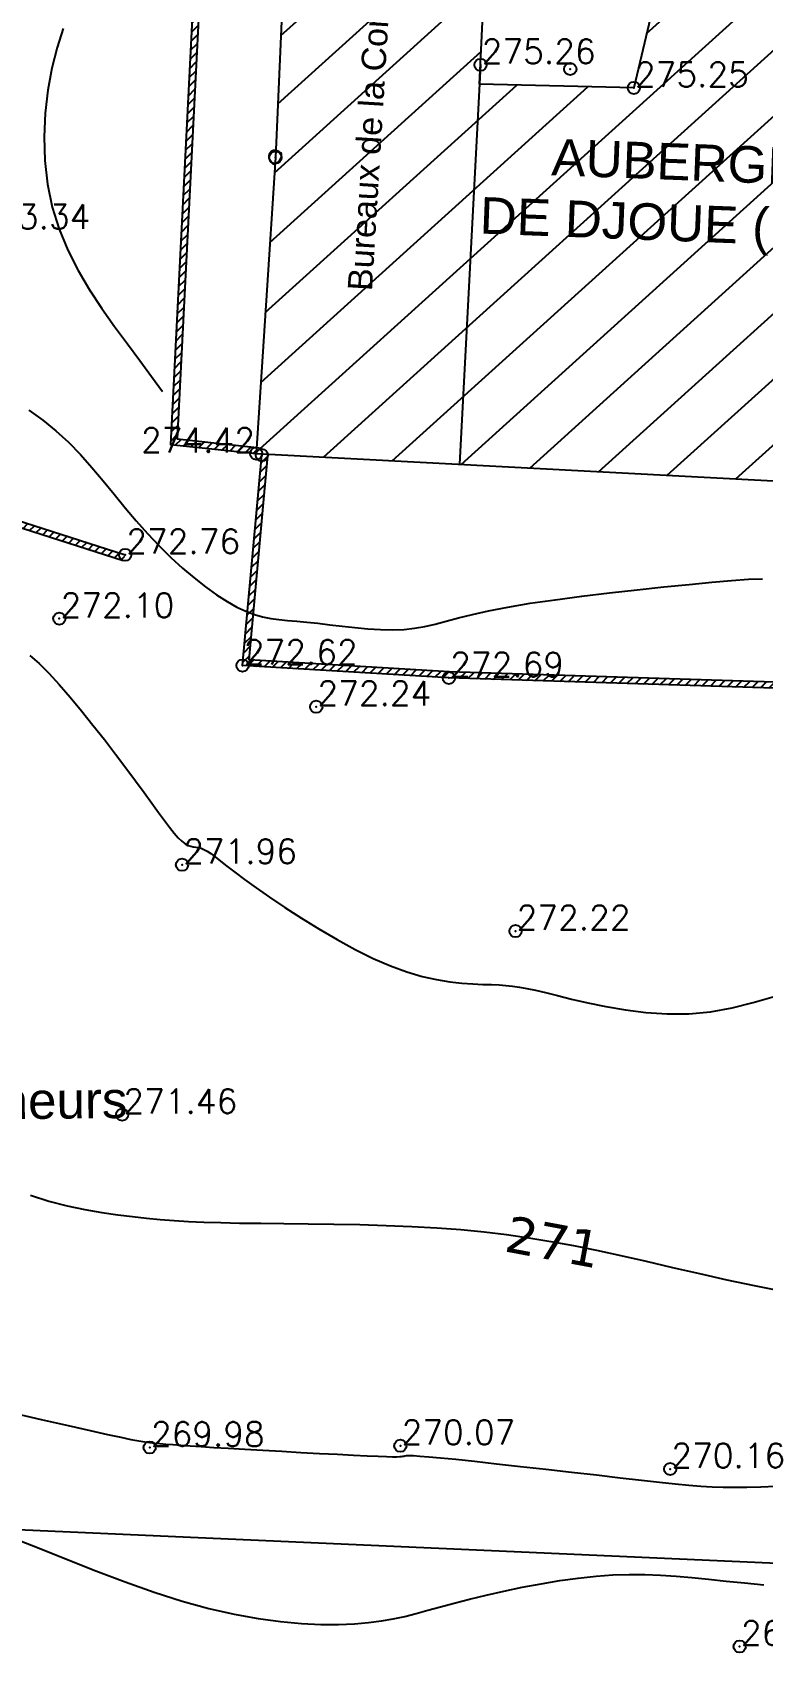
# Model space of a CAD drawing. Header units: millimetres. Extents: x 524954 to 526204, y 9523489 to 9524010.
# Drawn here: x 525434.2 to 525464.2, y 9523552.8 to 9523619.2 of the extents above; entities that cross this region are included whole.
import ezdxf
from ezdxf.enums import TextEntityAlignment as Align

# ---------------------------------------------------------------- set-up
doc = ezdxf.new("R2010")
doc.units = ezdxf.units.MM
doc.header["$PDMODE"] = 32
doc.header["$PDSIZE"] = 0.5
doc.linetypes.add('CACHE2', pattern=[4.7625, 3.175, -1.5875])
for name, color, linetype in [('Bati', 6, 'Continuous'), ('Bati_H', 1, 'Continuous'), ('Cloture', 7, 'Continuous'), ('CN_01_00', 3, 'Continuous'), ('CN_02_00', 4, 'Continuous'), ('CN_10_00', 1, 'Continuous'), ('Cotation Courbes de niveau', 7, 'Continuous'), ('Murs', 1, 'Continuous'), ('TopoAlt', 3, 'Continuous'), ('TOPOJIS', 7, 'Continuous'), ('Toponomie', 7, 'CACHE2')]:
    doc.layers.add(name, color=color, linetype=linetype)
doc.styles.add('Simplex 1.0', font='Simplex.shx', dxfattribs={"width": 0.99, "height": 1})
doc.styles.get("Standard").update_dxf_attribs({"font": 'arial.ttf'})
doc.styles.add('Verdana 1.0', font='verdana.ttf', dxfattribs={"width": 0.99, "height": 1})
doc.linetypes.add('LIMITE1', pattern='A,6.35,-2.54,[133,ltypeshp.shx,S=2.54,R=0,X=-2.54,Y=0],-2.54,25.4', length=36.83)
pattern_1 = [(45, (0, 0), (-0.1767766952966, 0.1767766952966), [])]

# ---------------------------------------------------------------- blocks, each defined once
blk = doc.blocks.new('TCPOINT M')
at = {"color": 0}
blk.add_point((0, 0), dxfattribs=at)
at = {"layer": 'TopoAlt', "style": 'Simplex 1.0', "width": 0.99}
blk.add_attdef('ALT', (0.15, 0.15), '', height=1, dxfattribs=at)

msp = doc.modelspace()

# ---------------------------------------------------------------- hatches: boundary and pattern name
at = {"layer": 'Bati_H'}
h = msp.add_hatch(dxfattribs=at)
h.set_pattern_fill('_U', color=256, scale=2, angle=222.09989, style=0, pattern_type=0)
h.set_pattern_definition([(222.09989299, (0, 0), (1.3408504664, -1.4839541862), [])])
h.paths.add_polyline_path([(525468.523, 9523600.62), (525468.496, 9523607.652), (525473.283, 9523607.546), (525472.811, 9523597.929), (525483.353, 9523597.395), (525483.341, 9523597.395), (525485.526, 9523640.514), (525477.327, 9523640.929), (525476.088, 9523616.723), (525469.369, 9523617.103), (525469.292, 9523618.486), (525469.191, 9523619.302), (525468.865, 9523620.379), (525468.289, 9523621.142), (525467.455, 9523621.804), (525466.294, 9523622.243), (525464.462, 9523622.564), (525462.852, 9523622.467), (525461.309, 9523621.851), (525460.274, 9523621.007), (525459.585, 9523619.812), (525458.908, 9523616.933), (525452.581, 9523617.089), (525453.404, 9523634.085), (525445.11, 9523634.572), (525444.21, 9523614.079), (525443.42, 9523601.948)])
at = {"layer": 'Murs'}
h = msp.add_hatch(dxfattribs=at)
h.set_pattern_fill('_U', color=256, scale=0.25, angle=45, style=0, pattern_type=0)
h.set_pattern_definition(pattern_1)
h.paths.add_polyline_path([(525445.11, 9523634.572), (525444.048, 9523634.733), (525442.317, 9523634.093), (525441.758, 9523633.162), (525441.075, 9523625.16), (525439.915, 9523602.326), (525443.42, 9523601.948), (525443.447, 9523602.197), (525440.176, 9523602.549), (525441.324, 9523625.143), (525442.002, 9523633.083), (525442.486, 9523633.889), (525444.074, 9523634.476), (525445.073, 9523634.325)])
h = msp.add_hatch(dxfattribs=at)
h.set_pattern_fill('_U', color=256, scale=0.25, angle=45, style=0, pattern_type=0)
h.set_pattern_definition(pattern_1)
h.paths.add_polyline_path([(525420.456, 9523603.445), (525438.049, 9523597.799), (525437.973, 9523597.561), (525420.38, 9523603.207)])
h = msp.add_hatch(dxfattribs=at)
h.set_pattern_fill('_U', color=256, scale=0.25, angle=45, style=0, pattern_type=0)
h.set_pattern_definition(pattern_1)
h.paths.add_polyline_path([(525471.551, 9523592.114), (525451.327, 9523592.751), (525442.866, 9523593.259), (525443.654, 9523601.886), (525443.903, 9523601.864), (525443.139, 9523593.493), (525451.339, 9523593.001), (525471.559, 9523592.364)])

# ---------------------------------------------------------------- linework, layer by layer
at = {"layer": 'Bati', "flags": 128}
for points in [[(525464.462, 9523622.564), (525462.852, 9523622.467), (525461.309, 9523621.851), (525460.274, 9523621.007), (525459.585, 9523619.812), (525458.908, 9523616.933), (525452.581, 9523617.089), (525453.404, 9523634.085), (525445.11, 9523634.572), (525444.21, 9523614.079), (525443.42, 9523601.948), (525468.523, 9523600.62)], [(525452.623, 9523617.88), (525451.757, 9523601.507)]]:
    msp.add_lwpolyline(points, dxfattribs=at)
at = {"layer": 'Cloture', "flags": 128}
for points in [[(525445.11, 9523634.572), (525444.048, 9523634.733), (525442.317, 9523634.093), (525441.758, 9523633.162), (525441.075, 9523625.16), (525439.915, 9523602.326), (525443.42, 9523601.948)], [(525445.073, 9523634.325), (525444.074, 9523634.476), (525442.486, 9523633.889), (525442.002, 9523633.083), (525441.324, 9523625.143), (525440.176, 9523602.549), (525443.447, 9523602.197)], [(525420.456, 9523603.445), (525438.049, 9523597.799), (525438.049, 9523597.799)], [(525420.38, 9523603.207), (525437.973, 9523597.561)], [(525471.551, 9523592.114), (525451.327, 9523592.751), (525442.866, 9523593.259), (525443.654, 9523601.886)], [(525471.559, 9523592.364), (525451.339, 9523593.001), (525443.139, 9523593.493), (525443.903, 9523601.864)]]:
    msp.add_lwpolyline(points, dxfattribs=at)
at = {"layer": 'Cloture', "linetype": 'LIMITE1', "ltscale": 0.1, "flags": 128}
msp.add_lwpolyline([(525475.027, 9523556.237), (525472.809, 9523556.102), (525426.222, 9523558.165), (525426.222, 9523558.165)], dxfattribs=at)
at = {"layer": 'CN_01_00', "elevation": 277, "flags": 128}
msp.add_lwpolyline([(525444.454, 9523614.235), (525444.431, 9523614.272), (525444.397, 9523614.302), (525444.357, 9523614.326), (525444.311, 9523614.344), (525444.263, 9523614.357), (525444.216, 9523614.364), (525444.171, 9523614.366), (525444.131, 9523614.363), (525444.097, 9523614.356), (525444.066, 9523614.345), (525444.04, 9523614.33), (525444.018, 9523614.312), (525443.999, 9523614.292), (525443.982, 9523614.269), (525443.969, 9523614.244), (525443.958, 9523614.217), (525443.949, 9523614.19), (525443.943, 9523614.16), (525443.94, 9523614.13), (525443.94, 9523614.098), (525443.944, 9523614.064), (525443.952, 9523614.029), (525443.965, 9523613.993), (525443.982, 9523613.956), (525444.004, 9523613.919), (525444.029, 9523613.886), (525444.059, 9523613.856), (525444.093, 9523613.834), (525444.129, 9523613.82), (525444.169, 9523613.816), (525444.212, 9523613.825), (525444.258, 9523613.848), (525444.303, 9523613.883), (525444.347, 9523613.927), (525444.388, 9523613.978), (525444.422, 9523614.032), (525444.448, 9523614.088), (525444.463, 9523614.142), (525444.466, 9523614.192), (525444.454, 9523614.235)], close=True, dxfattribs=at)
at = {"layer": 'CN_01_00', "flags": 128}
for points, elevation in [([(525434.106, 9523603.726), (525434.67, 9523603.323), (525435.21, 9523602.886), (525435.723, 9523602.412), (525436.213, 9523601.906), (525436.686, 9523601.377), (525437.147, 9523600.833), (525437.6, 9523600.282), (525438.05, 9523599.731), (525438.504, 9523599.19), (525438.966, 9523598.666), (525439.438, 9523598.165), (525439.919, 9523597.694), (525440.4, 9523597.254), (525440.878, 9523596.85), (525441.346, 9523596.485), (525441.797, 9523596.163), (525442.228, 9523595.887), (525442.631, 9523595.66), (525443.003, 9523595.485), (525443.353, 9523595.354), (525443.688, 9523595.26), (525444.02, 9523595.194), (525444.357, 9523595.148), (525444.709, 9523595.112), (525445.087, 9523595.08), (525445.499, 9523595.042), (525445.953, 9523594.993), (525446.44, 9523594.935), (525446.951, 9523594.875), (525447.474, 9523594.819), (525448, 9523594.772), (525448.517, 9523594.74), (525449.016, 9523594.729), (525449.485, 9523594.744), (525449.92, 9523594.79), (525450.338, 9523594.864), (525450.761, 9523594.962), (525451.212, 9523595.08), (525451.713, 9523595.212), (525452.286, 9523595.356), (525452.955, 9523595.507), (525453.742, 9523595.659), (525454.66, 9523595.811), (525455.683, 9523595.959), (525456.778, 9523596.101), (525457.91, 9523596.237), (525459.043, 9523596.364), (525460.144, 9523596.481), (525461.179, 9523596.586), (525462.111, 9523596.677), (525462.917, 9523596.752), (525463.604, 9523596.801), (525464.19, 9523596.817)], 273), ([(525434.162, 9523571.559), (525434.924, 9523571.309), (525435.672, 9523571.115), (525436.397, 9523570.965), (525437.091, 9523570.849), (525437.743, 9523570.757), (525438.35, 9523570.679), (525438.925, 9523570.614), (525439.487, 9523570.559), (525440.054, 9523570.515), (525440.645, 9523570.479), (525441.278, 9523570.451), (525441.971, 9523570.43), (525442.744, 9523570.415), (525443.609, 9523570.404), (525444.552, 9523570.395), (525445.556, 9523570.385), (525446.602, 9523570.371), (525447.672, 9523570.35), (525448.747, 9523570.32), (525449.808, 9523570.279), (525450.837, 9523570.222), (525451.82, 9523570.148), (525452.766, 9523570.055), (525453.688, 9523569.944), (525454.597, 9523569.813), (525455.508, 9523569.662), (525456.432, 9523569.49), (525457.384, 9523569.297), (525458.375, 9523569.082), (525459.415, 9523568.846), (525460.495, 9523568.596), (525461.6, 9523568.34), (525462.719, 9523568.088), (525463.837, 9523567.849), (525464.941, 9523567.63)], 271), ([(525433.3, 9523557.567), (525434.457, 9523557.113), (525435.647, 9523556.64), (525436.852, 9523556.167), (525438.054, 9523555.71), (525439.238, 9523555.289), (525440.385, 9523554.921), (525441.482, 9523554.62), (525442.522, 9523554.385), (525443.505, 9523554.208), (525444.426, 9523554.084), (525445.284, 9523554.006), (525446.076, 9523553.969), (525446.799, 9523553.966), (525447.451, 9523553.991), (525448.033, 9523554.039), (525448.558, 9523554.106), (525449.046, 9523554.192), (525449.513, 9523554.295), (525449.979, 9523554.413), (525450.459, 9523554.544), (525450.974, 9523554.688), (525451.539, 9523554.841), (525452.169, 9523555.002), (525452.854, 9523555.167), (525453.58, 9523555.33), (525454.335, 9523555.487), (525455.104, 9523555.631), (525455.874, 9523555.759), (525456.63, 9523555.865), (525457.36, 9523555.944), (525458.053, 9523555.993), (525458.716, 9523556.013), (525459.361, 9523556.009), (525459.998, 9523555.983), (525460.638, 9523555.94), (525461.292, 9523555.883), (525461.972, 9523555.816), (525462.688, 9523555.743), (525463.446, 9523555.666), (525464.239, 9523555.59)], 269)]:
    msp.add_lwpolyline(points, dxfattribs=dict(at, elevation=elevation))
at = {"layer": 'CN_02_00', "flags": 128}
for points, elevation in [([(525435.512, 9523619.363), (525435.257, 9523618.586), (525435.044, 9523617.738), (525434.88, 9523616.835), (525434.774, 9523615.894), (525434.731, 9523614.929), (525434.76, 9523613.957), (525434.867, 9523612.992), (525435.06, 9523612.052), (525435.342, 9523611.148), (525435.702, 9523610.282), (525436.124, 9523609.451), (525436.594, 9523608.654), (525437.096, 9523607.888), (525437.617, 9523607.152), (525438.14, 9523606.444), (525438.65, 9523605.761), (525439.136, 9523605.103), (525439.581, 9523604.491)], 274), ([(525434.134, 9523593.674), (525434.517, 9523593.341), (525434.913, 9523592.946), (525435.34, 9523592.483), (525435.792, 9523591.964), (525436.258, 9523591.405), (525436.73, 9523590.82), (525437.198, 9523590.225), (525437.651, 9523589.636), (525438.08, 9523589.068), (525438.475, 9523588.537), (525438.828, 9523588.055), (525439.141, 9523587.625), (525439.417, 9523587.245), (525439.66, 9523586.914), (525439.873, 9523586.631), (525440.061, 9523586.396), (525440.227, 9523586.206), (525440.374, 9523586.062), (525440.506, 9523585.96), (525440.626, 9523585.893), (525440.738, 9523585.853), (525440.844, 9523585.829), (525440.949, 9523585.814), (525441.054, 9523585.798), (525441.164, 9523585.772), (525441.282, 9523585.727), (525441.411, 9523585.656), (525441.56, 9523585.554), (525441.739, 9523585.419), (525441.957, 9523585.249), (525442.225, 9523585.04), (525442.55, 9523584.79), (525442.944, 9523584.497), (525443.416, 9523584.157), (525443.971, 9523583.771), (525444.596, 9523583.351), (525445.277, 9523582.912), (525445.996, 9523582.469), (525446.737, 9523582.036), (525447.485, 9523581.629), (525448.223, 9523581.262), (525448.934, 9523580.951), (525449.606, 9523580.706), (525450.234, 9523580.522), (525450.819, 9523580.39), (525451.36, 9523580.301), (525451.856, 9523580.245), (525452.306, 9523580.213), (525452.71, 9523580.196), (525453.068, 9523580.185), (525453.382, 9523580.172), (525453.666, 9523580.152), (525453.939, 9523580.124), (525454.22, 9523580.083), (525454.526, 9523580.027), (525454.875, 9523579.953), (525455.286, 9523579.857), (525455.776, 9523579.738), (525456.359, 9523579.595), (525457.027, 9523579.44), (525457.765, 9523579.287), (525458.561, 9523579.151), (525459.401, 9523579.047), (525460.272, 9523578.989), (525461.159, 9523578.991), (525462.051, 9523579.07), (525462.935, 9523579.23), (525463.805, 9523579.45), (525464.658, 9523579.697)], 272)]:
    msp.add_lwpolyline(points, dxfattribs=dict(at, elevation=elevation))
at = {"layer": 'CN_10_00', "elevation": 270, "flags": 128}
msp.add_lwpolyline([(525433.324, 9523562.659), (525434.6, 9523562.367), (525435.709, 9523562.114), (525436.61, 9523561.911), (525437.321, 9523561.753), (525437.87, 9523561.634), (525438.288, 9523561.548), (525438.607, 9523561.488), (525438.855, 9523561.447), (525439.063, 9523561.419), (525439.262, 9523561.398), (525439.478, 9523561.377), (525439.723, 9523561.356), (525440.006, 9523561.333), (525440.334, 9523561.309), (525440.718, 9523561.283), (525441.163, 9523561.254), (525441.68, 9523561.222), (525442.277, 9523561.186), (525442.955, 9523561.147), (525443.695, 9523561.104), (525444.471, 9523561.061), (525445.257, 9523561.017), (525446.025, 9523560.976), (525446.751, 9523560.938), (525447.408, 9523560.905), (525447.97, 9523560.878), (525448.418, 9523560.858), (525448.76, 9523560.846), (525449.012, 9523560.839), (525449.191, 9523560.838), (525449.311, 9523560.841), (525449.388, 9523560.847), (525449.439, 9523560.855), (525449.479, 9523560.865), (525449.523, 9523560.875), (525449.592, 9523560.883), (525449.704, 9523560.886), (525449.88, 9523560.882), (525450.138, 9523560.867), (525450.498, 9523560.839), (525450.981, 9523560.796), (525451.604, 9523560.734), (525452.38, 9523560.652), (525453.279, 9523560.553), (525454.266, 9523560.443), (525455.303, 9523560.326), (525456.354, 9523560.206), (525457.381, 9523560.089), (525458.349, 9523559.978), (525459.22, 9523559.879), (525459.967, 9523559.796), (525460.606, 9523559.728), (525461.161, 9523559.675), (525461.656, 9523559.635), (525462.118, 9523559.608), (525462.569, 9523559.592), (525463.036, 9523559.588), (525463.543, 9523559.593), (525464.11, 9523559.607), (525464.731, 9523559.629)], dxfattribs=at)

# ---------------------------------------------------------------- block references
at = {"layer": 'TOPOJIS'}
ref = msp.add_blockref('TCPOINT M', (525452.623, 9523617.88, 275.26), dxfattribs=at)
ref.add_attrib('ALT', '275.26', (525452.673, 9523617.93, 275.26), dxfattribs={"layer": 'TopoAlt', "height": 1, "style": 'Simplex 1.0', "width": 0.99})
for p in [(525456.302, 9523617.707, 275.25), (525444.21, 9523614.079), (525443.654, 9523601.886)]:
    msp.add_blockref('TCPOINT M', p, dxfattribs=at)
ref = msp.add_blockref('TCPOINT M', (525458.908, 9523616.933, 275.25), dxfattribs=at)
ref.add_attrib('ALT', '275.25', (525458.958, 9523616.983, 275.25), dxfattribs={"layer": 'TopoAlt', "height": 1, "style": 'Simplex 1.0', "width": 0.99})
ref = msp.add_blockref('TCPOINT M', (525431.905, 9523611.106, 273.34), dxfattribs=at)
ref.add_attrib('ALT', '273.34', (525431.955, 9523611.156, 273.34), dxfattribs={"layer": 'TopoAlt', "height": 1, "style": 'Simplex 1.0', "width": 0.99})
ref = msp.add_blockref('TCPOINT M', (525443.42, 9523601.948, 274.42), dxfattribs=at)
ref.add_attrib('ALT', '274.42', dxfattribs={"layer": 'TopoAlt', "height": 1, "style": 'Simplex 1.0', "width": 0.99}).set_placement((525443.37, 9523601.998, 274.42), align=Align.RIGHT)
ref = msp.add_blockref('TCPOINT M', (525438.049, 9523597.799, 272.76), dxfattribs=at)
ref.add_attrib('ALT', '272.76', (525438.099, 9523597.849, 272.76), dxfattribs={"layer": 'TopoAlt', "height": 1, "style": 'Simplex 1.0', "width": 0.99})
ref = msp.add_blockref('TCPOINT M', (525435.35, 9523595.183, 272.1), dxfattribs=at)
ref.add_attrib('ALT', '272.10', (525435.4, 9523595.233, 272.1), dxfattribs={"layer": 'TopoAlt', "height": 1, "style": 'Simplex 1.0', "width": 0.99})
ref = msp.add_blockref('TCPOINT M', (525442.866, 9523593.259, 272.62), dxfattribs=at)
ref.add_attrib('ALT', '272.62', (525442.916, 9523593.309, 272.62), dxfattribs={"layer": 'TopoAlt', "height": 1, "style": 'Simplex 1.0', "width": 0.99})
ref = msp.add_blockref('TCPOINT M', (525451.327, 9523592.751, 272.69), dxfattribs=at)
ref.add_attrib('ALT', '272.69', (525451.377, 9523592.801, 272.69), dxfattribs={"layer": 'TopoAlt', "height": 1, "style": 'Simplex 1.0', "width": 0.99})
ref = msp.add_blockref('TCPOINT M', (525445.885, 9523591.573, 272.24), dxfattribs=at)
ref.add_attrib('ALT', '272.24', (525445.935, 9523591.623, 272.24), dxfattribs={"layer": 'TopoAlt', "height": 1, "style": 'Simplex 1.0', "width": 0.99})
ref = msp.add_blockref('TCPOINT M', (525440.382, 9523585.098, 271.96), dxfattribs=at)
ref.add_attrib('ALT', '271.96', (525440.432, 9523585.148, 271.96), dxfattribs={"layer": 'TopoAlt', "height": 1, "style": 'Simplex 1.0', "width": 0.99})
ref = msp.add_blockref('TCPOINT M', (525454.055, 9523582.379, 272.22), dxfattribs=at)
ref.add_attrib('ALT', '272.22', (525454.105, 9523582.429, 272.22), dxfattribs={"layer": 'TopoAlt', "height": 1, "style": 'Simplex 1.0', "width": 0.99})
ref = msp.add_blockref('TCPOINT M', (525437.928, 9523574.856, 271.46), dxfattribs=at)
ref.add_attrib('ALT', '271.46', (525437.978, 9523574.906, 271.46), dxfattribs={"layer": 'TopoAlt', "height": 1, "style": 'Simplex 1.0', "width": 0.99})
ref = msp.add_blockref('TCPOINT M', (525439.055, 9523561.215, 269.98), dxfattribs=at)
ref.add_attrib('ALT', '269.98', (525439.105, 9523561.265, 269.98), dxfattribs={"layer": 'TopoAlt', "height": 1, "style": 'Simplex 1.0', "width": 0.99})
ref = msp.add_blockref('TCPOINT M', (525449.334, 9523561.287, 270.07), dxfattribs=at)
ref.add_attrib('ALT', '270.07', (525449.384, 9523561.337, 270.07), dxfattribs={"layer": 'TopoAlt', "height": 1, "style": 'Simplex 1.0', "width": 0.99})
ref = msp.add_blockref('TCPOINT M', (525460.399, 9523560.334, 270.16), dxfattribs=at)
ref.add_attrib('ALT', '270.16', (525460.449, 9523560.384, 270.16), dxfattribs={"layer": 'TopoAlt', "height": 1, "style": 'Simplex 1.0', "width": 0.99})
ref = msp.add_blockref('TCPOINT M', (525463.248, 9523553.061, 268.31), dxfattribs=at)
ref.add_attrib('ALT', '268.31', (525463.298, 9523553.111, 268.31), dxfattribs={"layer": 'TopoAlt', "height": 1, "style": 'Simplex 1.0', "width": 0.99})

# ---------------------------------------------------------------- texts
at = {"layer": 'Cotation Courbes de niveau', "style": 'Verdana 1.0', "width": 0.99}
msp.add_text('271', height=1.5, rotation=349.47465, dxfattribs=at).set_placement((525455.599, 9523569.645, 271), align=Align.MIDDLE_CENTER)
at = {"layer": 'Toponomie', "attachment_point": 1}
for s, insert, char_height, width, rotation in [('\\pxqc;Bureaux de la Commisseriat de Police', (525446.595, 9523599.167), 1, 42.68298, 86.51985), ('\\pxqc;AUBERGE DE LA JEUNESS\\PDE DJOUE (NON FONCTIONNEL)', (525451.806, 9523615), 1.5, 34.66416, 357.8089), ('\\pi5.5626;Maison des Pêcheurs', (525412.425, 9523575.951), 1.5, 31.0395, 0.60302)]:
    msp.add_mtext(s, dxfattribs=dict(at, insert=insert, char_height=char_height, width=width, rotation=rotation))

doc.saveas('drawing.dxf')
